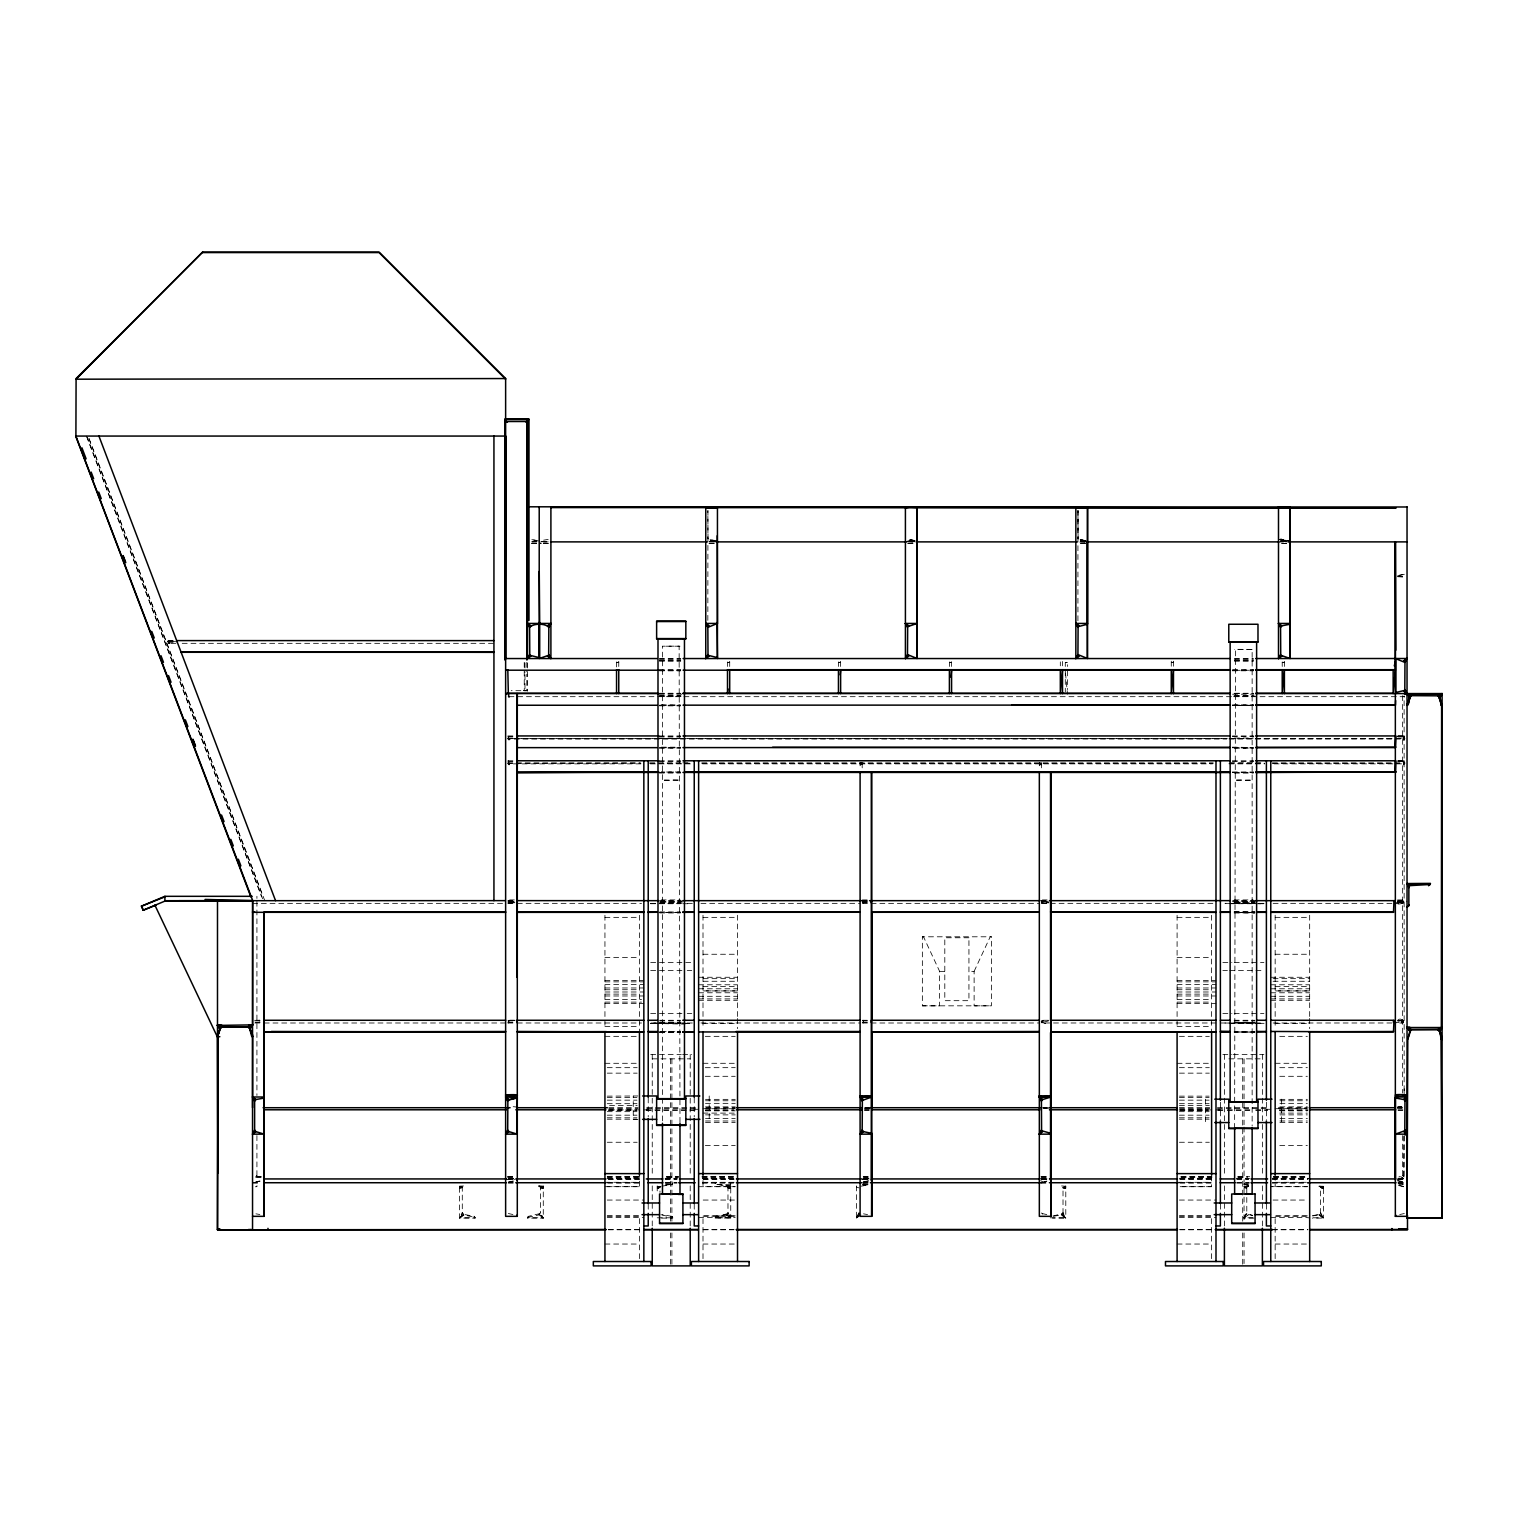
<?xml version="1.0" encoding="UTF-8"?>
<svg xmlns="http://www.w3.org/2000/svg" width="1518" height="1518" viewBox="0 0 1518 1518"><rect width="100%" height="100%" fill="white"/><g stroke="black" fill="none" stroke-linecap="round" stroke-linejoin="round"><path stroke-width="0.75" stroke-dasharray="5 3.75" d="M1404.15 1088.767L1404.15 1094.099L1404.112 695.965M708.014 538.833L707.843 510.921M1078.103 538.833L1077.932 510.921M1403.96 1136.128L1403.714 1176.697L1398.97 1176.697M176.676 641.222L167.929 641.772L173.109 641.241M1393.979 1022.373L1402.936 1022.373L1403.106 1020.286L1401.778 1022.373C1405.649 1024.176 1401.342 1016.092 1397.661 1020.267M1401.778 1022.999L1401.778 1020.267L1402.936 1020.267C1402.423 1027.781 1402.537 1016.984 1402.936 1022.999L1393.979 1022.999M462.402 1187.247L459.518 1188.29L464.034 1185.9L459.518 1186.203L462.781 1186.602L459.518 1187.019L462.402 1187.247L459.518 1187.968L462.288 1187.968L462.288 1212.863M660.501 1186.602L657.218 1187.019L660.121 1187.247L659.988 1188.29L657.218 1188.29L660.501 1186.602L657.218 1186.279M1233.811 696.686L1404.586 696.686L1403.638 697.635L1404.321 694.2M1229.068 738.393L1404.586 738.393L1403.638 739.361L1404.321 735.945M1229.068 739.019L1404.586 739.019L1403.638 739.987L1404.321 736.572M1274.133 763.858L1404.586 763.858L1403.638 764.825L1404.321 760.784M1041.595 902.717L1042.069 900.629L1042.069 902.736L1048.938 902.717L1042.069 902.736M1048.483 901.275L1041.595 901.275L1042.733 903.362L1042.733 900.629C1041.652 907.574 1041.538 897.612 1042.069 903.362L1048.938 903.343M727.748 1213.812L727.976 1212.54L730.746 1218.1L715.168 1218.1L715.168 1217.132M1312.634 1215.975L1319.768 1214.571L1320.622 1212.54L1323.392 1218.1L1312.273 1218.1M509.023 901.294L508.34 903.362L514.868 903.343M508.34 1022.373L509.023 1020.286L508.34 1022.999M1042.733 1020.267C1040.551 1026.016 1043.151 1015.997 1042.733 1022.999C1039.868 1016.889 1043.075 1026.965 1048.938 1022.354M1215.994 1022.98L1041.424 1022.98C1048.71 1016.529 1031.614 1025.599 1048.483 1020.893M1402.461 900.648L1401.778 903.362L1401.778 900.629C1407.3 903.571 1396.56 905.051 1393.979 903.343C1404.548 903.229 1403.657 904.235 1401.778 901.275M527.695 1218.1L528.34 1216.354L540.275 1213.508L543.273 1218.1L527.695 1218.1L528.34 1216.354L527.695 1217.797L543.273 1217.797L539.63 1214.248M715.168 1218.1L715.813 1216.354L727.122 1214.248L730.746 1217.797L715.168 1217.797M974.12 971.368L990.21 936.796L991.387 936.796L991.387 1005.827L974.12 1005.884L974.12 971.368L968.939 971.368M859.169 1212.54L856.399 1217.797L859.397 1213.508M856.399 1185.9L856.399 1218.1L859.169 1212.863M1252.919 1217.797L1244.02 1217.797L1246.79 1212.54L1244.02 1218.1L1257.378 1218.1M1252.711 1215.311L1248.555 1214.628L1244.02 1218.1L1246.79 1212.863L1246.79 1187.968L1244.02 1187.968L1246.923 1187.247L1246.79 1188.29L1244.02 1188.29L1248.555 1185.9L1244.02 1185.9M860.934 1214.95L856.399 1218.1L859.397 1213.812M1244.02 1217.797L1247.018 1213.508L1252.711 1215.633M1041.595 1182.939L1046.642 1181.023M527.695 1217.436L538.738 1214.95L540.503 1212.54L543.273 1218.1L538.738 1214.95M661.753 1186.203L672.151 1184.457L672.797 1182.731M715.168 1217.436L727.748 1213.508L730.746 1218.1L730.746 1182.731M1052.942 1216.013L1062.79 1213.508L1065.788 1218.1L1052.429 1218.1M1061.253 1214.95L1063.017 1212.54L1065.788 1218.1L1061.253 1214.95L1052.942 1216.335M672.797 1183.395L672.151 1184.457L665.757 1184.457M255.46 1177.209L256.921 1175.425M1403.638 764.199L1404.586 763.231M475.096 1218.1L474.432 1216.354L475.096 1217.797L459.518 1217.797L463.142 1214.248L474.432 1216.354L475.096 1218.1L459.518 1218.1L459.518 1185.9M463.142 1214.571L459.518 1218.1L462.288 1212.54L464.034 1214.95L475.096 1217.436M856.399 1218.1L860.023 1214.248M1244.02 1218.1L1248.555 1214.628M173.109 640.596L167.72 640.615L169.523 642.702L168.517 642.702L177.473 642.664M168.631 641.241L169.523 643.328L167.72 640.615L172.198 640.596M172.312 640.881L168.631 640.615L168.517 643.328L177.473 643.309M459.518 1217.797L464.034 1214.628M464.034 1214.95L459.518 1218.1L462.516 1213.508L463.142 1214.248M255.821 1186.924L257.073 1186.203M1244.02 1187.342L1248.555 1186.203L1244.02 1186.203L1247.303 1186.602L1244.02 1187.019L1246.923 1187.569M255.821 1186.602L257.073 1185.9M508.34 1182.01L514.868 1180.681M508.34 1182.332L515.19 1180.757M1042.069 1182.332L1046.851 1181.175M1404.321 1213.527L1399.748 1214.514M548.188 539.402L543.615 540.161M1404.321 574.278L1395.839 576.043M1312.634 1215.671L1319.768 1214.248L1323.392 1217.797L1307.814 1217.797M860.099 764.199L862.186 763.497L860.099 763.042L862.186 763.023L860.099 763.497L862.186 763.687L860.099 764.825L862.186 764.806M1039.337 764.199L1041.424 763.497L1039.337 763.042L1041.424 763.023L1039.337 763.497L1041.424 763.687L1039.337 764.825M660.121 1187.247L657.218 1187.968L659.988 1187.968L659.988 1192.427M255.935 1182.029L260.052 1181.175M863.495 1182.029L869.681 1180.757M618.756 662.114L616.555 662.55L618.756 662.569M729.703 662.114L727.501 662.55L729.703 662.569M840.63 662.114L838.448 662.55L840.63 662.569M951.577 662.114L949.395 662.55L951.577 662.569M1065.294 666.459L1065.294 662.55L1067.496 662.114L1067.496 666.459M1173.471 662.114L1171.27 662.55L1173.471 662.569M1284.399 662.114L1282.217 662.55L1284.399 662.569M255.935 1181.706L259.844 1181.023M863.495 1181.706L869.359 1180.681M1397.793 575.55L1403.638 574.563M665.909 1185.197L672.151 1184.173L665.757 1184.097M863.002 1185.539L871.332 1184.173M860.934 1186.203L869.245 1184.818M462.781 1186.924L459.518 1187.342L462.402 1187.569M543.273 1186.279L538.738 1185.9L543.273 1186.279L538.738 1186.203L543.273 1187.342L540.37 1187.569L539.991 1186.602L543.273 1187.019L540.37 1187.247L540.503 1212.863M539.991 1186.924L543.273 1186.583L538.738 1186.203M730.746 1186.279L715.813 1184.173L730.746 1186.583L727.483 1186.924L726.23 1186.203L730.746 1186.203L726.23 1185.9L730.746 1185.9M1320.129 1186.924L1323.392 1186.583L1318.876 1185.9L1323.392 1187.019L1320.489 1187.247L1320.622 1188.29L1323.392 1188.29L1320.129 1186.602L1323.392 1186.279L1318.876 1186.203L1323.392 1187.342L1320.489 1187.569M1244.02 1186.279L1248.555 1185.9M1248.555 1186.203L1244.02 1186.583L1247.303 1186.924M727.843 1187.247L730.746 1187.019L727.483 1186.602L730.746 1188.29L727.976 1188.29L727.843 1187.247L730.746 1187.968L727.976 1187.968L727.976 1212.863M727.843 1187.569L730.746 1187.342L727.483 1186.924M1062.885 1187.569L1065.788 1187.342L1062.524 1186.602L1065.788 1186.279L1061.253 1185.9L1065.788 1188.29L1063.017 1188.29L1062.885 1187.247L1065.788 1187.019M1234.627 1128.386L1235.481 649.324L1252.141 649.381L1252.141 1126.014M662.474 1120.853L662.474 646.194L679.134 646.118L679.988 1125.199M679.988 646.194L662.474 646.194M167.929 641.146L176.676 640.596M1397.604 1107.362L1401.626 1107.115M1397.793 1106.717L1401.683 1106.489M710.253 541.167L714.731 540.939L710.253 540.977M909.889 541.167L914.367 540.939L909.889 540.977M1080.323 541.167L1084.801 540.939L1080.323 540.977M1280.737 541.281L1287.454 540.939L1280.737 540.977M532.211 541.679L536.879 541.471M532.211 541.85L536.879 541.66M710.424 541.319L715.092 541.243M715.092 541.376L710.424 541.471L717.445 542.04M905.411 541.395L914.747 541.243M914.747 541.376L907.745 541.509L914.766 541.793M1080.512 541.319L1085.161 541.243M1085.161 541.376L1080.512 541.471L1085.199 541.793M1285.48 541.281L1280.831 541.509L1290.186 542.04M730.746 1184.325L715.813 1184.457L715.168 1183.395M1398.951 1184.401L1403.22 1184.363L1398.951 1184.173M1241.439 780.005L1234.627 780.157L1252.141 780.157L1245.329 780.29M1234.191 903.001L1254.893 902.831L1234.191 902.717M1254.893 1022.468L1234.191 1022.639L1254.893 1022.752M1402.936 901.294L1401.778 900.667L1403.106 902.717L1393.979 902.736L1402.461 902.717M1402.936 1022.373L1401.778 1022.354M659.723 1031.842L680.444 1031.766L659.723 1031.557M523.331 690.69L526.803 690.69L526.803 674.163M1278.498 539.516L1285.784 540.161M710.253 540.825L716.97 540.825M909.889 540.825L916.606 540.825M1080.323 540.825L1087.04 540.825M1289.693 540.825L1280.737 540.825L1285.48 541.034M709.399 541.3L716.496 541.3M908.087 541.3L915.183 541.3M1080.778 541.319L1085.503 541.319M709.399 541.755L716.496 541.755M908.087 541.603L915.183 541.584M1080.778 541.452L1085.503 541.452M531.642 541.869L541.11 542.059M543.482 542.059L548.207 541.869M709.115 541.869L716.477 541.888M907.745 541.888L915.183 542.04M1079.772 542.059L1085.484 542.04M1278.498 542.059L1286.543 541.888M531.642 543.33L541.11 543.33M543.482 543.33L548.207 543.33M709.115 543.33L716.23 543.33M907.897 543.33L914.993 543.33M1080.626 543.33L1085.37 543.33M1281.761 543.33L1286.505 543.33M531.642 543.52L541.11 543.52M543.482 543.52L548.207 543.52M709.115 543.52L716.23 543.52M907.897 543.52L914.993 543.52M1080.626 543.52L1085.37 543.52M1281.761 543.52L1286.505 543.52M172.198 641.222L167.929 641.772M182.198 643.328L493.938 643.328M659.419 658.546L680.728 658.546M1234.438 658.546L1253.375 658.546M659.419 659.135L680.728 659.135M1234.438 659.173L1253.375 659.135M659.438 660.102L680.728 660.102M1234.438 660.102L1253.375 660.102M659.419 660.596L680.728 660.709M1234.438 660.596L1253.375 660.709M659.419 661.222L680.728 661.241M1234.438 661.222L1253.375 661.241M1065.294 662.569L1067.496 662.569M659.305 669.742L680.728 669.704M1232.578 669.742L1253.849 669.742M659.419 670.197L680.728 670.197M1232.483 670.216L1253.716 670.216L1232.578 670.349M659.305 670.425L680.614 670.425M659.457 670.823L680.728 670.861M1232.218 670.785L1253.526 670.785M523.995 690.69L526.803 690.69L511.205 690.69M659.305 693.252L680.614 693.252M1234.551 693.252L1253.488 693.252M659.305 693.574L680.614 693.593M1234.191 693.593L1253.356 693.593M659.305 694.238L682.17 694.2M1232.578 694.2L1253.849 694.2M659.21 695.68L680.519 695.68M1234.495 695.661L1253.451 695.68M659.856 696.06L681.202 696.06M1233.811 696.06L1255.158 696.06M659.21 696.307L680.519 696.307M1234.495 696.288L1253.451 696.307M1231.44 696.686L508.075 696.686L509.023 697.635L509.023 694.219M661.298 704.826L680.235 704.845M1234.438 705.054L1253.394 705.073M659.362 705.187L680.614 705.263M1232.445 704.883L1253.754 704.864M661.355 705.434L680.292 705.434M659.362 705.813L680.614 705.889M507.866 735.945L516.822 735.945M659.305 735.964L680.69 735.945M1232.445 735.945L1253.754 735.945M1397.793 735.945L1404.795 735.945L1397.471 735.964M507.866 736.572L515.19 736.591M659.248 736.591L680.69 736.572M1232.35 736.572L1253.754 736.572M1397.793 736.572L1404.795 736.572M1397.471 736.591L1404.795 736.591M507.695 738.033L514.792 738.033M659.21 738.033L680.519 738.033M1234.495 738.033L1253.451 738.033M1397.85 738.033L1404.966 738.033M1226.696 738.393L508.075 738.393L509.023 739.361L508.34 735.945L509.023 739.987L508.075 739.057L1226.696 739.019M507.695 738.659L680.519 738.659M682.891 738.659L1227.398 738.659M1229.77 738.659L1253.451 738.659M1255.803 738.659L1404.966 738.659M661.355 747.16L680.216 747.217M1232.35 747.141L1253.299 747.52L1234.419 747.634M659.286 747.596L680.576 747.596M661.355 747.767L680.216 747.862M1232.35 747.767L1253.299 748.146M659.286 748.222L680.576 748.222M1234.419 748.279L1253.337 748.26M1397.964 760.784L1404.795 760.784L1397.471 760.803M507.866 760.784L515.19 760.803M659.305 760.803L680.614 760.784M1232.35 760.784L1253.678 760.784M1397.964 761.41L1404.795 761.41L1397.471 761.429M507.866 761.41L515.19 761.429M659.248 761.429L680.69 761.41M1232.35 761.41L1253.754 761.41M507.695 762.852L640.273 762.852M649.742 762.852L680.519 762.852M682.891 762.852L689.988 762.852M701.828 762.852L1213.186 762.852M1229.77 762.852L1253.451 762.852M1255.803 762.852L1262.919 762.852M1272.388 762.852L1404.966 762.852M507.695 763.497L640.881 763.231M649.742 763.497L690.69 763.231M701.828 763.497L1213.186 763.497M1229.068 763.231L1264.646 763.231M1272.388 763.497L1404.966 763.497M862.186 763.668L860.099 763.687L862.186 764.161M1041.424 763.687L1039.337 763.668L1041.424 764.161M640.881 763.858L508.075 763.858L509.023 764.825L509.023 760.784M650.368 763.858L690.69 763.858M702.549 763.858L1212.484 763.858M1229.068 763.858L1264.646 763.858M1039.337 764.806L1041.424 764.825M1232.35 771.998L1253.678 771.979M1234.362 772.339L1253.299 772.358M659.286 772.434L680.576 772.434M1232.35 772.605L1253.678 772.624M659.286 773.06L680.576 773.06M1234.419 773.117L1253.337 773.098M509.631 899.927L514.355 899.927M661.165 899.927L680.102 899.927M862.433 899.927L867.176 899.927M1042.392 899.927L1047.116 899.927M1234.191 899.927L1253.128 899.927M1397.566 899.927L1404.662 899.927M507.866 900.629L515.19 900.667M659.723 900.667L681.202 900.667M862.357 900.629L868.22 900.667M1041.025 900.667L1048.483 900.629M1232.787 900.667L1254.893 900.629M1397.566 900.535L1404.662 900.667M507.866 901.275L515.19 901.294M659.723 901.294L682.018 901.256M862.357 901.275L867.613 901.294M1232.274 901.256L1254.893 901.294M1397.566 901.256L1407.034 901.256M509.384 901.578L514.128 901.578M660.937 901.578L682.246 901.578M862.224 901.578L866.968 901.578M1042.202 901.578L1046.927 901.578M1234.001 901.578L1255.31 901.578M1397.395 901.578L1404.511 901.578M509.384 902.185L514.128 902.185M660.937 902.185L682.246 902.185M862.224 902.185L866.968 902.185M1042.202 902.185L1046.927 902.185M1234.001 902.185L1255.31 902.185M1397.395 902.185L1404.511 902.185M514.868 902.717L508.34 902.717L509.023 900.667L509.023 903.362L508.34 901.275M507.866 902.736L516.822 902.736M659.723 902.717L680.444 902.736M862.357 902.736L871.294 902.736M659.723 903.115L680.444 903.096M1234.191 903.115L1254.893 903.096M252.538 903.362L505.627 903.343M507.866 903.362L516.822 903.362M517.296 903.343L641.507 903.362M650.52 903.362L685.035 903.343M687.331 903.343L694.238 903.362M700.955 903.362L860.099 903.343M862.357 903.362L1039.337 903.343M1041.595 903.343L1215.994 903.343M1264.096 903.343L1224.988 903.343L1231.876 903.438M1273.128 903.343L1393.486 903.362M650.52 903.722L680.444 903.741M682.739 903.722L689.627 903.741M1229.58 903.722L1264.096 903.741L1234.191 903.457M1234.191 911.844L1254.893 911.844M680.444 912.261L659.723 912.356L680.444 912.66M1254.893 912.318L1234.191 912.356L1254.893 912.679M659.723 912.944L680.444 912.982M1234.191 912.982L1254.893 912.944L1234.191 912.603M604.942 917.365L639.457 917.346M703.005 917.365L737.52 917.346M1177.095 917.365L1211.611 917.346M1275.158 917.346L1309.673 917.365M922.356 936.796L923.513 936.796L939.623 971.368L939.623 1005.884L922.356 1005.827L922.356 936.796L991.387 936.796M703.005 954.253L737.52 954.253M1275.158 954.253L1309.673 954.253M604.942 957.403L639.457 957.403M1177.095 957.403L1211.611 957.403M650.691 962.431L691.772 962.431M1222.844 962.431L1231.971 962.431M1234.248 962.431L1263.925 962.431M650.691 970.381L684.922 970.381M687.218 970.381L691.772 970.381M1222.844 970.381L1227.417 970.381M1229.694 970.381L1263.925 970.381M939.623 971.368L944.803 971.368M698.622 977.269L737.52 977.269M1270.775 977.269L1309.673 977.269M703.195 978.655L737.52 978.655M1273.071 978.655L1309.673 978.655M604.942 980.476L643.841 980.476M1177.095 980.476L1215.994 980.476M703.195 981.273L737.52 981.273M1273.071 981.273L1309.673 981.273M604.942 981.861L643.841 981.861M1177.095 981.861L1215.994 981.861M604.942 984.48L643.841 984.48M1177.095 984.48L1215.994 984.48M698.622 984.784L737.52 984.784M1270.775 984.784L1309.673 984.784M703.005 986.529L737.52 986.567M1275.158 986.567L1309.673 986.529M604.942 987.971L643.841 987.971M1177.095 987.971L1215.994 987.971M698.622 988.787L737.52 988.787M1270.775 988.787L1309.673 988.787M604.942 989.774L639.457 989.717M1177.095 989.717L1211.611 989.774M604.942 991.994L643.841 991.994M1177.095 991.994L1215.994 991.994M698.622 992.772L737.52 992.772M1270.775 992.772L1309.673 992.772M604.942 994.1L639.457 994.157M1177.095 994.157L1211.611 994.1M604.942 995.979L643.841 995.979M1177.095 995.979L1215.994 995.979M698.622 996.301L737.52 996.301M1270.775 996.301L1309.673 996.301M698.622 998.901L737.52 998.901M1270.775 998.901L1309.673 998.901M604.942 999.508L641.545 999.508M1177.095 999.508L1211.421 999.508M698.622 1000.305L737.52 1000.305M1270.775 1000.305L1309.673 1000.305M604.942 1002.108L641.545 1002.108M1177.095 1002.108L1211.421 1002.108M604.942 1003.493L643.841 1003.493M1177.095 1003.493L1215.994 1003.493M922.356 1005.827L991.387 1005.827M650.691 1013.588L684.922 1013.588M687.218 1013.588L691.772 1013.588M1222.844 1013.588L1231.971 1013.588M1234.248 1013.588L1263.925 1013.588M255.935 1020.267L259.844 1020.267L254.796 1020.286M515.19 1020.286L507.866 1020.267L514.906 1020.286M659.723 1020.286L680.444 1020.267M862.357 1020.267L869.681 1020.286M1048.483 1020.267L1041.595 1020.267L1042.069 1022.999M1234.191 1020.267L1254.893 1020.286M1397.888 1020.286L1402.936 1020.893L1397.888 1020.931M255.935 1020.893L260.052 1020.893L254.796 1020.931M507.866 1020.893L515.19 1020.931M659.723 1020.931L680.444 1020.893M862.357 1020.893L869.681 1020.931M1234.191 1020.893L1254.893 1020.931M1397.661 1020.893L1402.936 1020.893M255.271 1022.373L260.09 1022.354M507.866 1022.373L516.822 1022.373M659.723 1022.354L680.444 1022.373M862.357 1022.373L871.787 1022.354M1234.191 1022.373L1254.893 1022.354M659.723 1022.752L680.444 1022.734M254.796 1022.999L260.09 1022.98M264.227 1022.999L505.627 1022.98M507.866 1022.999L516.822 1022.999M517.296 1022.98L641.507 1022.999M685.035 1022.999L650.52 1022.98L680.444 1023.246M687.331 1022.999L694.238 1022.999M700.955 1022.98L860.099 1022.999M862.357 1022.999L1039.337 1022.98M1220.377 1022.999L1264.096 1022.98M1273.128 1022.999L1393.486 1022.98M689.627 1023.379L650.52 1023.36L685.035 1024.119M703.005 1023.36L737.52 1023.36M1229.58 1023.379L1264.096 1023.36M1275.158 1023.36L1309.673 1023.36M604.942 1026.491L639.457 1026.491M1177.095 1026.491L1211.611 1026.491M1234.191 1031.576L1254.893 1031.462M659.723 1031.955L680.444 1031.974M659.723 1032.62L680.444 1032.525M1234.191 1032.62L1254.893 1032.316M604.942 1036.339L637.162 1036.358M705.301 1036.339L735.205 1036.358M1179.41 1036.339L1209.315 1036.358M1279.75 1036.358L1307.359 1036.339M650.691 1054.46L681.278 1054.46M682.645 1054.46L691.772 1054.46M1222.844 1054.46L1231.971 1054.46M1233.337 1054.46L1263.925 1054.46M652.247 1058.843L690.216 1058.843M1228.878 1058.843L1262.369 1058.843M604.942 1063.302L637.162 1063.283M703.005 1063.283L737.52 1063.302M1177.095 1063.302L1209.315 1063.283M1275.158 1063.283L1309.673 1063.302M607.238 1067.666L637.162 1067.685M705.301 1067.685L735.224 1067.666M1179.391 1067.666L1209.315 1067.685M1279.75 1067.685L1307.378 1067.666M607.257 1073.15L637.162 1073.15M1179.41 1073.15L1209.315 1073.15M705.301 1076.3L735.205 1076.3M1279.75 1076.3L1307.359 1076.3M607.238 1096.148L637.921 1095.977M1179.391 1096.148L1209.125 1096.148M607.238 1097.552L636.972 1097.552M1179.391 1097.552L1209.125 1097.552M705.49 1099.355L735.224 1099.355M1279.921 1099.355L1307.378 1099.355M607.238 1100.152L636.972 1100.152M1179.391 1100.152L1209.125 1100.152M705.49 1100.759L735.224 1100.759M1279.921 1100.759L1307.378 1100.759M705.49 1103.339L735.224 1103.339M1279.921 1103.339L1307.378 1103.339M607.238 1103.681L636.972 1103.681M1179.391 1103.681L1209.125 1103.681M609.553 1105.54L637.162 1105.502M1179.41 1105.54L1209.315 1105.502M705.49 1106.869L735.224 1106.869M1279.921 1106.869L1307.378 1106.869M1397.68 1107.21L1402.366 1107.21M608.851 1107.723L638.167 1107.723M646.725 1107.723L697.445 1107.723M705.927 1107.723L735.395 1107.723M864.596 1107.723L869.321 1107.723M1043.663 1107.723L1048.407 1107.723M1179.391 1107.666L1209.656 1107.723M1217.436 1107.723L1267.15 1107.723M1278.441 1107.723L1307.415 1107.723M1397.395 1107.723L1402.366 1107.817M608.851 1108.33L638.167 1108.33M646.725 1108.33L697.445 1108.33M705.927 1108.33L735.395 1108.33M864.596 1108.33L869.453 1108.292M1043.663 1108.33L1048.407 1108.33M1179.543 1108.33L1209.656 1108.33M1217.436 1108.33L1267.15 1108.33M1278.441 1108.33L1307.415 1108.33M1397.395 1108.33L1402.139 1108.33M703.005 1108.709L735.205 1108.747M1275.158 1108.709L1307.359 1108.747M864.786 1108.899L869.453 1108.899M694.238 1109.279L698.622 1109.279M1266.391 1109.279L1270.775 1109.279M608.301 1109.791L636.763 1109.791M646.251 1109.791L696.041 1109.791M705.528 1109.791L733.991 1109.791M864.444 1109.791L869.188 1109.791M1179.865 1109.791L1208.328 1109.791M1217.815 1109.791L1224.931 1109.791M1227.303 1109.791L1253.394 1109.791M1255.765 1109.791L1267.625 1109.791M1279.484 1109.791L1307.947 1109.791M1398.059 1109.791L1402.803 1109.791M609.553 1109.886L639.457 1109.886M643.841 1109.886L648.224 1109.886M1179.41 1109.886L1211.611 1109.924M1215.994 1109.886L1220.377 1109.886M608.301 1110.398L636.763 1110.398M646.251 1110.398L696.041 1110.398M705.528 1110.398L733.991 1110.398M864.444 1110.398L869.188 1110.398M1179.865 1110.398L1208.328 1110.398M1217.815 1110.398L1224.931 1110.398M1227.303 1110.398L1253.394 1110.398M1255.765 1110.398L1267.625 1110.398M1279.484 1110.398L1307.947 1110.398M1398.059 1110.398L1402.803 1110.398M705.49 1110.853L735.224 1110.853M1279.921 1110.853L1307.378 1110.853M607.238 1111.669L636.972 1111.669M1179.391 1111.669L1209.125 1111.669M703.005 1113.092L735.205 1113.13M1279.75 1113.092L1307.359 1113.13M705.49 1114.876L735.224 1114.876M1279.921 1114.876L1307.378 1114.876M607.238 1115.18L636.972 1115.18M1179.391 1115.18L1209.125 1115.18M607.238 1117.798L636.972 1117.798M1179.391 1117.798L1209.125 1117.798M705.49 1118.368L735.224 1118.368M1279.921 1118.368L1307.378 1118.368M607.238 1119.183L636.972 1119.183M1179.391 1119.183L1209.125 1119.183M637.921 1119.354L633.253 1119.354L633.253 1095.977M705.49 1120.986L735.224 1120.986M1279.921 1120.986L1307.378 1120.986M705.49 1122.371L735.224 1122.371M1279.921 1122.371L1307.378 1122.371M607.257 1142.257L637.162 1142.257M1179.41 1142.257L1209.315 1142.257M705.301 1145.388L735.205 1145.388M1279.75 1145.388L1307.359 1145.388M256.371 1176.697L261.115 1176.697M507.657 1176.697L514.773 1176.697M607.219 1176.697L640.406 1176.697M666.478 1176.697L678.337 1176.697M702.037 1176.697L735.224 1176.697M863.23 1176.697L867.973 1176.697M1041.025 1176.697L1048.141 1176.697M1180.89 1176.697L1211.706 1176.697M1237.777 1176.697L1249.637 1176.697M1273.336 1176.697L1306.524 1176.697M256.371 1176.886L261.115 1176.886M507.714 1176.886L514.83 1176.886M607.314 1176.886L640.501 1176.886M666.592 1176.886L678.451 1176.886M702.151 1176.886L735.357 1176.886M863.4 1176.886L868.144 1176.886M1041.234 1176.886L1048.35 1176.886M1181.137 1176.886L1211.952 1176.886M1238.043 1176.886L1247.53 1176.886M1273.602 1176.886L1306.808 1176.886M256.371 1177.209L261.115 1177.209M507.714 1177.209L514.83 1177.209M607.314 1177.209L640.501 1177.209M666.592 1177.209L678.451 1177.209M702.151 1177.209L735.357 1177.209M863.4 1177.209L868.144 1177.209M1041.234 1177.209L1048.35 1177.209M1181.137 1177.209L1211.952 1177.209M1238.043 1177.209L1247.53 1177.209M1273.602 1177.209L1306.808 1177.209M508.226 1178.348L515.323 1178.348M607.655 1178.348L641.507 1178.31M665.207 1178.31L677.066 1178.31M702.36 1178.348L735.49 1178.348M863.344 1178.348L869.188 1178.291M1040.893 1178.348L1047.989 1178.348M1179.865 1178.253L1213.072 1178.253M1236.79 1178.253L1249.219 1178.348M1272.369 1178.253L1308.402 1178.348M1398.059 1178.234L1405.175 1178.234M508.226 1178.67L515.323 1178.67M607.655 1178.67L641.507 1178.632M665.207 1178.632L677.066 1178.632M702.36 1178.67L735.49 1178.67M863.344 1178.67L869.188 1178.613M1040.893 1178.67L1047.989 1178.67M1179.865 1178.575L1213.072 1178.575M1236.79 1178.575L1249.219 1178.67M1272.369 1178.575L1308.402 1178.67M1398.059 1178.556L1405.175 1178.556M508.682 1178.936L513.426 1178.936M608.301 1178.936L641.507 1178.936M665.207 1178.936L677.066 1178.936M703.157 1178.936L733.991 1178.936M864.444 1178.936L869.188 1178.936M1042.316 1178.936L1047.059 1178.936M1179.865 1178.936L1213.072 1178.936M1236.79 1178.936L1248.65 1178.936M1272.369 1178.936L1307.947 1178.936M1398.059 1178.936L1405.175 1178.936M507.961 1179.201L514.963 1179.201M608.301 1179.258L641.507 1179.258M665.207 1179.258L677.066 1179.258M703.157 1179.258L733.991 1179.258M862.433 1179.201L869.453 1179.201M1041.671 1179.201L1051.025 1179.201M1179.865 1179.258L1213.072 1179.258M1236.79 1179.258L1248.65 1179.258M1272.369 1179.258L1307.947 1179.258M1397.68 1179.201L1407.034 1179.201M505.627 1179.524L514.963 1179.524M862.433 1179.524L869.453 1179.524M1046.357 1179.524L1039.337 1179.524L1042.733 1182.029M1397.68 1179.524L1404.7 1179.524M604.942 1182.294L639.457 1182.313M703.005 1182.313L737.52 1182.294M1177.095 1182.294L1211.611 1182.313M1275.158 1182.294L1309.673 1182.294M252.538 1182.731L259.654 1182.731M508.226 1182.731L515.323 1182.731M607.655 1182.731L641.488 1182.731M665.188 1182.731L677.047 1182.731M702.36 1182.731L735.49 1182.731M863.078 1182.731L869.757 1182.731M1040.893 1182.731L1047.989 1182.731M1179.828 1182.731L1213.015 1182.731M1236.734 1182.731L1249.219 1182.731M1272.312 1182.731L1308.402 1182.731M1398.002 1182.731L1407.49 1182.731M252.538 1183.053L259.654 1183.053M508.226 1183.053L515.323 1183.053M607.655 1183.053L641.488 1183.053M665.188 1183.053L677.047 1183.034M702.36 1183.053L735.49 1183.053M863.078 1183.034L869.757 1183.034M1040.893 1183.053L1047.989 1183.053M1179.828 1183.053L1213.015 1183.034M1236.734 1183.034L1249.219 1183.053M1272.312 1183.053L1308.402 1183.053M1398.002 1183.034L1407.49 1183.053M862.793 1184.457L869.188 1184.457L862.793 1184.23M1244.02 1184.457L1248.289 1184.457M604.942 1186.678L639.457 1186.678L639.457 1175.312M607.238 1186.697L641.545 1186.697M698.622 1186.697L735.224 1186.697L703.005 1186.678L703.005 1175.368M1211.421 1186.697L1179.391 1186.697L1211.611 1186.678L1211.611 1175.312M540.503 1187.968L543.273 1187.968L540.37 1187.247M859.169 1187.968L856.399 1187.019M607.238 1200.055L643.841 1200.055M703.195 1200.055L735.224 1200.055M1179.391 1200.055L1215.994 1200.055M1273.071 1200.055L1307.378 1200.055M607.257 1215.861L639.457 1215.861L639.457 1261.515M735.205 1215.861L703.005 1215.861L703.005 1261.515M1179.41 1215.861L1211.611 1215.861L1211.611 1261.515M1307.359 1215.861L1275.158 1215.861L1275.158 1261.515M607.257 1216.146L639.457 1216.146M703.005 1216.146L737.52 1216.146M1179.41 1216.146L1211.611 1216.146M1275.158 1216.146L1307.359 1216.146M607.238 1217.474L643.841 1217.474M698.622 1217.474L735.224 1217.474M1179.391 1217.474L1215.994 1217.474M1270.775 1217.474L1307.378 1217.474M657.218 1217.797L672.797 1217.797L672.151 1216.354L661.753 1214.628M1050.209 1217.797L1065.788 1217.797L1062.164 1214.248M661.677 1218.1L672.797 1218.1L672.151 1216.354L672.797 1218.1M608.282 1229.485L641.488 1229.466M703.138 1229.485L733.972 1229.466M1179.828 1229.485L1213.015 1229.466M1272.312 1229.485L1307.89 1229.466M608.282 1229.789L641.488 1229.789M703.138 1229.789L733.972 1229.789M1179.828 1229.789L1213.015 1229.789M1272.312 1229.789L1307.89 1229.789M604.942 1244.039L639.457 1244.039M703.005 1244.039L737.52 1244.039M1177.095 1244.039L1211.611 1244.039M1275.158 1244.039L1307.359 1244.039M1041.595 900.648L1042.733 902.736M1234.191 911.938L1254.893 912.052M659.723 911.92L680.444 912.033M659.723 1032.183L680.444 1032.297M673.176 780.005L679.988 780.138L662.474 780.138L669.286 780.29M1224.988 1023.018L1231.876 1023.075M1234.191 1023.094L1264.096 1023.341M682.739 1023.265L689.627 1023.322M1248.289 1184.059L1244.02 1184.021L1248.289 1184.173M862.793 1184.078L869.188 1184.154M1398.59 1183.547L1403.03 1183.642M665.757 1184.287L672.151 1184.457M1080.512 540.977L1085.161 541.11M907.745 540.901L914.747 541.11M710.424 540.977L715.092 541.11M1080.531 541.736L1087.533 542.04M907.745 541.641L917.1 542.04M1397.68 576.536L1404.7 576.84M1397.68 576.726L1404.7 577.011M541.565 541.471L550.901 541.869M541.565 541.66L548.567 541.964M1042.733 1108.064L1046.642 1108.292M865.45 1108.178L869.359 1108.406M1042.733 1107.457L1046.851 1107.742M865.564 1107.59L869.681 1107.874M1252.141 649.381L1234.627 649.381M660.121 1187.569L657.218 1186.583M513.16 1106.698L517.296 1107.039M1041.424 763.042L1039.337 762.852L1039.337 768.924M862.186 763.042L860.099 762.852L860.099 768.924M1278.498 539.232L1285.917 540.199M1278.498 539.383L1289.693 540.977M715.016 540.484L709.172 539.516L715.339 540.882M536.784 540.484L530.939 539.497L538.738 540.977M1398.799 1185.197L1404.226 1186.602M661.753 1214.95L672.797 1217.436M1398.799 1185.52L1404.226 1186.924M1085.294 540.56L1079.241 539.516L1085.408 540.882M914.861 540.56L908.808 539.516L914.993 540.882M1397.793 1181.004L1404.321 1182.332M512.913 1214.514L508.34 1213.527M255.935 1213.831L259.844 1214.514M1046.756 1214.571L1042.069 1213.527M863.495 1213.831L867.537 1214.571M1281.894 539.687L1286.012 540.484L1280.737 538.833M1397.471 1180.435L1404.321 1182.01M1320.489 1187.247L1323.392 1187.968L1320.622 1187.968L1320.394 1213.812L1323.392 1218.1L1323.392 1185.9M1062.885 1187.247L1065.788 1187.968L1063.017 1187.968L1063.017 1212.863M1042.733 1214.153L1041.595 1212.939M1318.876 1214.628L1323.392 1217.797L1320.394 1213.508M1318.876 1214.95L1323.392 1218.1L1319.768 1214.571M1061.253 1214.628L1065.788 1217.797M726.23 1214.628L730.746 1217.797M726.23 1214.95L730.746 1218.1L727.122 1214.571M538.738 1214.628L543.273 1217.797M1062.164 1214.571L1065.788 1218.1L1065.788 1185.9M539.63 1214.571L543.273 1218.1L543.273 1185.9M1402.651 1175.425L1404.112 1176.886M508.075 739.019L509.023 739.968L508.34 736.572M508.075 763.231L509.023 764.199M1403.106 1178.67L1401.645 1176.886L1403.106 1178.348L1403.106 1183.053M88.974 438.285L264.777 900.648M88.974 438.911L263.107 896.853M86.678 436.083L263.316 900.629M86.678 436.691L261.646 896.853M1077.932 537.96L1078.311 538.966M707.843 537.96L708.223 538.966M1401.778 1020.267L1402.461 1022.98M508.34 900.629L509.023 902.717M508.34 1020.267L509.023 1022.354M1402.461 1020.267L1402.936 1022.999L1402.936 1020.267M508.34 694.2L509.023 697.597M508.34 760.784L509.023 764.825M1065.522 673.176L1067.496 694.2M1404.112 1135.881L1404.112 1177.209L1402.651 1175.748L1402.651 1135.616M1403.638 735.945L1403.638 739.987M1403.638 760.784L1403.638 764.825M1402.651 695.661L1402.651 1093.093M1309.673 915.221L1309.673 1017.212M1309.673 1018.445L1309.673 1028.673M1284.399 661.487L1284.399 666.459M1282.217 661.905L1282.217 666.459M1281.363 1099.184L1281.363 1122.561M1275.158 915.221L1275.158 1028.673M1275.158 1175.368L1275.158 1186.678M1266.391 1102.163L1266.391 1119.829M1266.391 1204.191L1266.391 1212.256M1262.369 1054.46L1262.369 1176.488M1262.369 1185.9L1262.369 1225.899M1244.058 1058.843L1244.058 1124.724M1244.058 1127.077L1244.058 1221.193M1244.058 1232.958L1244.058 1263.545M1242.711 1058.843L1242.711 1221.193M1242.711 1232.958L1242.711 1265.898M1224.4 1054.46L1224.4 1176.488M1224.4 1185.9L1224.4 1225.899M1220.377 1102.163L1220.377 1119.829M1220.377 1204.191L1220.377 1212.256M1211.611 915.278L1211.611 1033.094M1205.406 1099.184L1205.406 1122.561M1177.095 915.278L1177.095 1028.692M1173.471 661.222L1173.471 666.459M1171.27 661.222L1171.27 666.459M1078.027 510.371L1078.027 538.662M1077.932 510.731L1077.932 620.995M1067.496 670.861L1067.496 689.608M1065.294 670.69L1065.294 691.847M1062.524 661.487L1062.524 665.833M1060.323 661.905L1060.323 665.833M1042.069 900.629L1042.069 903.362M1041.424 762.852L1041.424 772.605M951.577 661.905L951.577 666.459M949.395 661.905L949.395 666.459M863.495 900.629L863.495 903.362M863.495 1020.267L863.495 1022.999M862.186 762.852L862.186 772.605M840.63 661.487L840.63 666.459M838.448 661.905L838.448 666.459M737.52 915.221L737.52 1017.212M737.52 1018.445L737.52 1028.673M729.703 661.487L729.703 666.459M727.501 661.905L727.501 666.459M715.168 1182.731L715.168 1183.698M709.21 1095.977L709.21 1119.354M707.938 510.371L707.843 620.995M703.005 915.221L703.005 1028.673M694.238 1097.931L694.238 1116.85M694.238 1204.191L694.238 1212.256M690.216 1054.46L690.216 1176.488M690.216 1185.9L690.216 1225.899M671.905 1058.843L671.905 1221.193M671.905 1232.958L671.905 1265.898M670.558 1058.843L670.558 1221.193M670.558 1232.958L670.558 1265.898M657.218 1185.9L657.218 1192.56M652.247 1054.46L652.247 1176.488M652.247 1185.9L652.247 1225.899M648.224 1097.931L648.224 1116.85M648.224 1204.191L648.224 1212.256M639.457 915.278L639.457 1033.094M618.756 661.487L618.756 668.413M616.555 661.905L616.555 668.413M604.942 915.278L604.942 1028.692M527.524 662.93L527.524 691.278M526.803 662.341L526.803 671.81M524.981 662.93L524.981 672.398M524.981 674.751L524.981 691.278M524.241 662.341L524.241 690.69M256.921 896.284L256.921 898.409M256.921 901.256L256.921 1095.446M256.921 1135.616L256.921 1175.748M169.523 640.596L169.523 643.328M1403.106 900.648L1402.936 903.362L1403.106 900.648M1286.581 541.338L1281.837 541.338L1286.581 541.281M1253.678 705.434L1232.35 705.434L1253.754 705.509M680.292 771.979L661.355 771.998L680.216 772.055M968.939 937.763L944.803 937.763L944.803 1000.685L968.939 1000.685L968.939 937.763M737.52 990.912L703.005 990.912L737.52 990.95M1309.673 990.912L1275.158 990.912L1309.673 990.95M1254.893 1031.955L1234.191 1031.974L1254.893 1032.107M1307.359 1186.678L1270.775 1186.659L1307.378 1186.697M543.273 1188.29L540.37 1187.569L543.273 1188.29M1085.104 540.655L1079.241 539.668L1085.104 540.484M914.671 540.655L908.808 539.668L914.671 540.484M509.023 696.971L508.075 696.022L509.023 696.99M168.517 643.309L167.967 641.241L168.517 643.328"/><path stroke-width="1.5" d="M252.538 1107.723L252.614 1034.783M252.614 1025.371L252.728 900.667L75.9 436.064L505.627 436.064L505.133 658.869M263.847 1030.76L264.227 1109.279M263.847 1021.272L264.227 912.356M539.251 571.432L539.706 624.543M871.73 1108.026L871.749 1032.411L871.787 1108.292M871.787 772.491L871.787 1216.335L860.099 1216.335L860.099 772.396L862.186 771.979M1050.968 1032.411L1051.025 1108.292M1050.968 1020.589L1051.006 911.901M1051.006 900.079L1051.025 772.491L1051.025 1216.335L1039.337 1216.335L1039.337 772.396L1041.424 771.979L1039.337 772.396M1393.163 669.704L1393.163 693.593L1395.346 670.216L1395.346 541.869L1395.346 1216.335L1407.034 1216.335M656.933 705.263L517.277 705.244L516.822 693.593L516.822 977.156M517.277 772.434L658.907 772.055L517.296 772.491L516.822 760.784L517.296 772.472L656.914 772.434M717.046 622.494L717.445 658.508L717.445 506.803L717.217 507.771M871.787 1216.335L871.73 1133.339L863.495 1131.631L862.186 1129.98L862.357 1100.417L871.787 1097.002L860.099 1097.002L862.186 1101.176M871.56 1215.311L871.73 1133.339M1051.025 1216.335L1050.968 1133.339L1041.595 1130.739L1041.424 1101.176L1042.733 1099.525L1051.025 1097.002L1039.337 1097.002L1041.424 1101.176M1050.779 1215.311L1050.968 1133.339M1395.346 1179.201L1395.346 1097.002L1407.034 1097.002L1404.966 1101.176L1404.795 1130.739L1395.346 1134.155L1407.034 1134.155L1404.966 1129.98M250.868 896.872L75.9 436.691L76.09 378.551L202.615 252.102L379.083 252.102L505.627 378.551L505.627 1216.335L517.296 1216.335L517.296 693.574L517.277 705.225M1255.633 693.593L1442.1 693.574L1442.1 1218.119L1407.034 1217.797L1407.793 1039.147L1410.26 1029.773L1438.172 1029.602C1441.683 1030.115 1442.157 1041.709 1441.018 1038.559L1439.728 1030.76L1438.172 1029.432L1410.962 1029.432L1409.406 1031.083M1255.709 705.282L1395.497 705.13L1395.63 700.5M1393.486 912.356L1393.979 900.667M1270.775 1031.462L1393.486 1031.955L1393.979 1020.286L1393.486 1022.373L1393.562 1020.267L1270.775 1020.286M1395.839 747.141L1255.671 747.52L1395.384 747.596L1395.839 735.945L1255.633 735.945M716.97 508.056L717.445 506.822M1087.04 507.904L1087.533 506.822L1075.845 507.467L1087.533 506.822L1087.476 624.24L1078.103 626.668L1077.932 654.581L1087.533 658.508L1087.533 506.803L1087.305 507.771L1075.845 506.993M1289.693 507.904L1290.186 506.822L1278.498 507.467L1290.186 506.822L1290.11 624.24L1281.894 625.814L1280.566 627.389L1280.737 655.302L1290.186 658.508L1290.186 506.803L1289.939 507.771L1278.498 506.993M707.843 627.389L705.756 623.443L717.445 623.443L707.843 627.389L708.014 655.302L717.217 657.541M917.1 623.443L907.669 626.668L907.498 654.581L917.1 658.508L917.1 506.803L905.411 507.467L917.1 506.822L917.1 623.462L905.411 623.443L907.498 627.389M1087.533 623.443L1075.845 623.443L1077.932 627.389M1290.186 623.443L1278.498 623.443L1280.566 627.389M717.445 623.462L717.255 535.721M727.938 688.925L727.501 693.593L727.501 669.704L1229.713 669.704M840.194 674.903L840.63 670.216M950.913 677.237L951.577 670.216L949.395 669.969L951.577 669.704L951.577 693.593M1062.524 670.216L1060.323 693.593L1060.323 669.704M1173.471 670.216L1171.27 693.593L1171.27 669.704M1284.399 670.216L1282.217 693.593L1282.217 669.704M1442.1 705.927L1439.728 696.971L1442.1 693.574L1438.172 695.661L1442.1 705.434L1438.874 695.832L1410.962 695.661L1407.034 705.434M263.752 1098.14L255.935 1099.525L254.626 1101.176L252.538 1097.002L264.227 1097.002L264.227 1216.335L252.538 1216.335M507.695 1129.98L505.627 1134.155L517.296 1134.155L509.023 1131.631L507.695 1129.98L507.866 1100.417L517.296 1097.533L516.822 1133.377M538.985 657.541L529.782 655.302L529.611 627.389C533.16 623.253 545.36 623.063 548.833 627.389L548.662 655.302L539.213 658.508L538.738 622.475M1395.839 693.574L1395.839 692.512L1404.795 690.367L1404.966 662.436L1395.346 658.508M217.491 1036.832L220.698 1027.288L217.491 1036.832L217.833 1173.167M1407.793 1039.147L1410.962 1029.602M1409.159 886.493L1408.856 887.745L1407.034 883.571L1430.411 883.571L1407.034 883.723M1394.264 665.833L1395.346 661.943M1410.962 1029.432L1407.034 1027.363C1411.133 1031.215 1411.095 1031.747 1407.034 1028.009C1412.556 1029.659 1410.146 1032.316 1407.034 1028.009L1410.26 1030.267M219.863 1028.768L217.491 1024.878L221.419 1026.946L248.61 1027.117L250.166 1028.749L248.61 1027.117L221.419 1026.946L219.863 1028.749L220.698 1027.288M1409.691 1030.57L1410.962 1029.773L1409.691 1030.248M1409.691 696.629L1407.034 694.238L1442.1 694.238L1439.728 697.635L1438.874 696.155M263.752 1180.34L264.227 1179.201M516.822 1180.34L517.296 1179.201M871.787 1179.201L871.294 1180.34L871.294 1098.14M1051.025 1179.201L1050.532 1180.34L1050.532 1098.14M1395.346 1216.335L1395.839 1215.197M538.738 624.524L539.156 624.24M254.626 1129.98L255.935 1131.631L264.227 1134.155L252.538 1134.155L254.626 1129.98L254.626 1098.387M871.787 1134.155L860.099 1134.155L862.186 1129.98M1051.025 1134.155L1039.337 1134.155L1041.424 1129.98M527.524 620.35L528.985 620.35L528.985 418.949L527.524 418.949L527.524 658.546L529.611 654.581M548.833 627.389L550.901 623.443L527.524 623.443L529.611 627.389M705.756 506.803L705.756 658.546L707.843 654.581M905.411 506.803L905.411 658.546L907.498 654.581M1075.845 506.803L1075.845 658.546L1077.932 654.581M1278.498 506.803L1278.498 658.546L1280.566 654.581M1404.966 662.436L1407.034 658.508L1255.747 658.546M1409.406 697.141L1410.962 695.813L1407.034 694.238L1409.956 696.515M1407.034 694.238L1410.962 695.984L1409.406 697.464L1410.962 696.136M255.935 1131.631L252.538 1134.155L254.796 1130.739M509.023 1131.631L505.627 1134.155L507.866 1130.739M863.495 1131.631L860.099 1134.155L862.357 1130.739M1042.733 1131.631L1039.337 1134.155L1041.595 1130.739M1404.966 1101.176L1407.034 1097.002L1403.638 1099.525L1395.592 1098.026M507.866 1096.072L505.627 1094.933C527.79 1093.548 513.179 1098.178 505.627 1094.933L509.023 1095.768M862.357 1097.153L860.099 1096.015C882.281 1094.611 867.67 1099.26 860.099 1096.015L863.495 1096.85M1041.595 1097.153L1039.337 1096.015C1061.499 1094.611 1046.889 1099.26 1039.337 1096.015L1042.733 1096.85M221.419 1025.428L217.491 1025.428L252.538 1024.878L250.166 1028.274L252.538 1036.566M1439.728 1030.76L1442.1 1027.363L1438.172 1029.432M1439.728 1031.083L1438.172 1029.602L1439.728 1031.253L1442.1 1028.009L1438.172 1030.096M548.662 626.668L550.901 623.443L547.505 625.814M530.939 656.137L527.524 658.508L529.782 655.302M709.172 656.137L705.756 658.508L708.014 655.302M908.808 656.137L905.411 658.508L907.669 655.302M1079.241 656.137L1075.845 658.508L1078.103 655.302M1281.894 656.137L1278.498 658.508L1280.737 655.302M1404.795 661.734L1407.034 658.508L1403.638 660.88M252.538 1134.155L255.271 1131.327M505.627 1134.155L508.34 1131.327M860.099 1134.155L862.831 1131.327M1039.337 1134.155L1042.069 1131.327M1403.638 1099.525L1407.034 1097.002M248.61 1026.946L252.538 1024.878L250.166 1028.919M1438.874 695.984L1439.444 696.781L1442.1 694.238C1437.148 693.935 1439.5 698.906 1439.444 696.307L1442.1 693.574L1438.874 695.832L1441.341 705.358M1439.444 1030.077L1442.1 1027.363L1438.874 1029.602M1439.538 1030.722L1438.172 1029.925L1439.444 1030.741L1442.1 1028.009L1438.172 1029.925L1439.538 1030.57L1438.874 1029.773L1442.1 1039.204M202.615 252.102L76.09 379.196L505.627 378.551M1256.05 771.998L1395.839 771.979L1255.709 772.472M1395.839 771.998L1255.671 772.358M1409.956 885.677L1409.159 886.645L1407.034 883.571L1411.057 885.563L1430.165 884.482L1428.59 885.563L1430.411 883.571L1428.59 885.563M1395.346 705.263L1255.747 705.073M1395.346 747.634L1395.421 735.964M548.188 626.118L550.901 623.443M527.524 658.508L530.256 655.852M705.756 658.508L708.489 655.852M905.411 658.508L908.144 655.852M1075.845 658.508L1078.577 655.852M1278.498 658.508L1281.211 655.852M1404.321 661.165L1407.034 658.508M220.148 1027.762L217.491 1024.878L219.863 1028.274L217.491 1036.566M221.419 1026.946L220.148 1028.255L217.491 1025.523L222.159 1025.428M716.97 507.904L705.756 506.993M916.606 507.904L917.1 506.822L905.411 507.467M264.227 1097.002L264.227 912.318L264.227 1216.335M252.538 1024.878L249.882 1027.876L248.61 1027.325M1439.728 697.141L1438.172 695.813L1442.1 694.238M1403.638 1095.768L1407.034 1094.933C1400.659 1098.634 1384.207 1093.15 1407.034 1094.933L1404.795 1096.072M156.183 905.032L143.109 910.269L141.478 906.189L164.893 896.322L252.216 896.322M141.478 906.189L164.893 896.834M143.109 910.269L165.747 900.743M1404.321 1095.863L1407.034 1094.933M1411.057 885.392L1407.034 883.571M220.698 1027.496L217.491 1025.523L219.863 1028.919M221.419 1027.61L217.491 1025.523M616.555 670.197L618.756 669.704L618.756 693.574M727.501 670.197L729.703 669.704L729.703 693.593M838.448 670.197L840.63 669.704L840.63 693.593M1060.323 670.197L1062.524 669.704L1062.524 693.593M1171.27 670.197L1173.471 669.704L1173.471 693.593M1282.217 670.197L1284.399 669.704L1284.399 693.593M1393.163 670.197L1395.346 669.704L1255.747 669.704M516.822 1098.14L509.023 1099.525L505.627 1097.002L517.296 1097.533M683.461 638.926L684.466 638.831L684.466 1098.899L657.996 1098.899L657.996 638.831L684.466 638.831M1407.034 705.263L1409.406 696.971L1404.795 690.367M1234.627 1128.386L1257.986 1128.652L1257.986 1099.184L1272.027 1099.184M1245.329 1194.059L1252.141 1194.211L1252.141 1127.95M662.474 1125.199L679.134 1125.123M673.176 1194.059L679.988 1194.211L679.988 1123.225M1441.607 705.756L1441.398 705.718M669.286 1194.059L662.474 1194.211L662.474 1123.225M1241.439 1194.059L1234.627 1194.211L1234.627 1127.95M717.407 507.524L705.756 507.581L712.492 507.771M252.273 900.724L164.893 901.047L164.893 896.322M517.296 912.28L643.841 911.863M1393.486 911.863L1270.775 911.844M251.571 1025.428L248.61 1025.428M1407.793 1027.534L1442.1 1027.534M606.346 1031.955L517.296 1031.917L606.346 1031.614M657.427 1031.861L648.224 1031.898L657.427 1031.955M1308.535 1031.785L1393.486 1031.5M1407.793 1217.797L1409.691 1217.778M1439.444 1217.948L1441.341 1217.948M1441.341 1218.1L1439.444 1218.1M218.554 1229.58L220.148 1229.485L217.491 1229.466L217.985 1036.718L219.863 1036.718M218.554 1229.789L219.863 1229.694L217.491 1229.466L220.148 1229.694M251.476 1229.789L249.882 1229.789M217.985 1229.58L219.863 1229.58M250.166 1229.789L252.045 1229.789M505.855 422.099L507.448 422.099M1404.321 690.918L1409.691 696.307L1408.116 704.94L1410.26 695.984L1404.966 693.574L1410.962 695.661M505.133 900.629L179.01 900.705M1039.337 911.863L871.787 912.28L1039.337 912.261M505.627 1031.5L264.227 1031.917L505.627 1031.974L271.324 1031.481M1039.337 1031.5L871.787 1031.917L1039.337 1031.955M202.615 252.576L379.083 252.576L505.627 379.196M526.803 419.556L504.887 419.556L506.708 422.099L505.133 421.188M527.524 419.556L528.985 419.556M504.887 659.988L504.887 421.511L526.803 421.511M525.892 422.099L527.524 422.099M527.524 506.803L1407.034 506.993M550.901 507.581L1395.839 507.904M550.901 541.888L707.426 541.888M716.913 541.888L906.644 541.888M916.132 541.888L1077.4 541.888M1086.869 541.888L1278.972 541.888M1288.459 541.888L1407.034 541.888M656.63 621.545L685.832 621.545M656.63 638.585L685.832 638.585M176.676 640.596L493.938 640.615M1228.783 641.791L1257.986 641.791M180.946 651.791L493.938 652.057M181.116 652.285L493.938 652.304L304.245 651.962M505.627 658.546L657.066 658.546M683.1 658.546L1229.713 658.546M658.888 670.216L505.627 670.197L507.809 669.704L508.34 693.593M683.1 670.197L1230.111 670.216M1255.747 670.197L1395.346 670.216M507.809 693.252L656.952 693.252M682.986 693.252L1229.827 693.252M1255.86 693.252L1393.163 693.252M658.831 693.593L505.627 693.574L509.023 693.574M682.967 693.574L1229.675 693.593M1404.321 693.574L1407.034 693.574L1404.966 689.646M1011.804 704.978L1229.694 705.054L683.043 705.168M658.907 735.945L516.822 735.945L517.296 747.634L656.933 747.653M682.967 735.964L1230.073 735.945M772.567 747.273L1229.618 747.501L682.948 747.596M516.822 760.784L658.983 760.784M682.967 760.784L1229.978 760.784M1255.633 760.784L1395.839 760.784L1395.384 772.434L1395.346 760.784M1215.766 771.998L685.035 771.979L1229.618 772.339M1220.51 771.979L1229.978 771.998M682.948 772.434L1229.675 772.453M164.893 900.705L252.273 900.667L205.044 899.434M516.822 900.629L516.822 902.717L516.822 900.629L658.793 900.667M682.739 900.667L862.433 900.667M869.529 900.667L1040.02 900.667M1049.488 900.667L1229.58 900.629M1255.5 900.667L1395.194 900.667M871.294 902.717L871.294 900.629M264.379 911.844L505.627 911.863M698.622 911.863L860.099 911.863M1229.58 911.844L1220.377 911.844L1229.58 911.901M1257.189 911.844L1266.391 911.844M252.538 912.318L505.627 912.356M517.296 912.356L643.841 912.356M648.224 912.356L657.427 912.261M682.739 912.356L694.238 912.261L682.739 912.052M698.622 912.318L860.099 912.261M1050.779 900.629L1050.892 912.185L1215.994 912.318L1050.532 911.863M1220.377 912.356L1229.58 912.318M1257.189 912.356L1266.391 912.318L1257.189 912.052M1270.775 912.356L1393.486 912.318M505.627 1020.286L263.752 1020.267L263.752 1022.354M643.841 1020.286L516.822 1020.267L517.296 1022.354M648.224 1020.286L657.427 1020.267M682.739 1020.267L694.238 1020.286M698.622 1020.286L860.099 1020.267M871.294 1022.354L871.294 1020.267L1039.337 1020.286M1215.994 1020.267L1050.779 1020.267L1050.892 1031.823L1215.994 1031.955L1050.892 1031.823M1220.377 1020.286L1229.58 1020.267M1257.189 1020.267L1266.391 1020.286M220.698 1025.428L218.554 1025.428M1410.26 1027.515L1407.034 1027.515L1409.691 1027.515M1410.26 1027.686L1407.034 1027.686L1409.406 1027.838M1441.341 1027.686L1441.607 705.585M1441.018 1027.838L1442.1 1027.838M1407.034 1027.838L1409.691 1027.838M736.059 1031.5L860.099 1031.5M1257.189 1031.462L1266.391 1031.462M517.296 1031.974L643.841 1031.955L517.296 1031.462M682.739 1031.974L694.238 1031.955M698.622 1031.955L860.099 1031.974M1220.377 1031.974L1229.58 1031.955M1257.189 1031.974L1266.391 1031.747M642.588 1095.977L656.63 1095.977L656.63 1125.445L663.366 1125.445M699.874 1095.977L685.832 1095.977L685.832 1125.445L679.096 1125.445M656.63 1098.652L685.832 1098.652M1214.742 1099.184L1228.783 1099.184L1228.783 1128.652L1235.519 1128.652M1228.783 1101.84L1257.986 1101.84M263.107 1107.723L510.105 1107.723M516.5 1107.723L607.333 1107.723M736.723 1107.723L862.224 1107.723M870.554 1107.723L1041.291 1107.723M1049.299 1107.723L1177.171 1107.723M1309.256 1107.723L1395.023 1107.723M264.398 1109.791L506.31 1109.791M515.797 1109.791L605.929 1109.791M736.363 1109.791L862.072 1109.791M871.56 1109.791L1039.944 1109.791M1049.431 1109.791L1177.494 1109.791M1310.319 1109.791L1395.687 1109.791M642.588 1119.354L656.63 1119.354M685.832 1119.354L699.874 1119.354M1214.742 1122.561L1228.783 1122.561M1257.986 1122.561L1272.027 1122.561M656.63 1124.952L685.832 1124.952M1228.783 1128.14L1257.986 1128.14M604.942 1173.623L643.841 1173.623M698.622 1173.623L737.52 1173.623M1177.095 1173.623L1215.994 1173.623M1270.775 1173.623L1309.673 1173.623M264.398 1178.936L506.31 1178.936M515.797 1178.936L605.929 1178.936M646.251 1178.936L662.854 1178.936M679.438 1178.936L693.669 1178.936M736.363 1178.936L862.072 1178.936M871.56 1178.936L1039.944 1178.936M1049.431 1178.936L1177.494 1178.936M1220.187 1178.936L1234.419 1178.936M1251.022 1178.936L1267.625 1178.936M1310.319 1178.936L1395.687 1178.936M264.379 1182.731L506.31 1182.731M515.778 1182.731L605.91 1182.731M647.901 1182.731L662.816 1182.731M678.679 1182.731L695.244 1182.731M736.344 1182.731L862.034 1182.731M870.44 1182.731L1040.893 1182.731M1049.393 1182.731L1178.196 1182.731M1220.13 1182.731L1235.026 1182.731M1250.965 1182.731L1267.568 1182.731M1308.402 1182.731L1396.01 1182.731M678.242 1194.4L682.91 1194.4M642.019 1202.977L659.552 1202.977M682.91 1202.977L698.261 1202.977M1214.172 1202.977L1231.705 1202.977M1255.063 1202.977L1270.414 1202.977M642.019 1214.647L659.552 1214.647M682.91 1214.647L698.261 1214.647M1214.172 1214.647L1231.705 1214.647M1255.063 1214.647L1270.414 1214.647M1407.034 506.822L1407.034 1217.778L1410.962 1217.778M1438.172 1217.778L1442.1 1218.119L1441.018 1038.881L1442.1 1039.375M1442.1 1218.119L1407.034 1217.948L1410.962 1218.1M1442.1 1217.778L1439.728 1217.948M1407.034 1218.119L1409.406 1218.1L1408.116 1217.948M659.552 1223.223L682.91 1223.223M1231.705 1223.223L1255.063 1223.223M643.841 1225.956L648.224 1225.956L648.224 1213.375M698.622 1225.956L694.238 1225.956L694.238 1213.375M1215.994 1225.956L1220.377 1225.956L1220.377 1213.375M1270.775 1225.956L1266.391 1225.956L1266.391 1213.375M220.698 1229.466L217.491 1229.789L217.491 900.724M248.61 1229.466L252.538 1229.789L252.538 900.629M605.91 1229.466L217.491 1229.789L605.91 1229.789M643.86 1229.485L698.394 1229.466M736.344 1229.485L1177.456 1229.466M1215.387 1229.485L1272.312 1229.466M1310.262 1229.485L1407.49 1229.466M643.86 1229.789L698.394 1229.789M736.344 1229.789L1177.456 1229.789M1215.387 1229.789L1272.312 1229.789M1310.262 1229.789L1407.49 1229.789L1407.49 1215.444M249.332 1229.789L252.538 1229.789L250.166 1229.694L251.476 1229.58M504.887 421.511L506.708 421.511L505.133 421.511M1439.444 1217.778L1441.018 1217.797M1407.034 1217.778L1409.406 1217.797M505.38 436.083L505.494 658.888L505.627 436.083M517.296 911.844L643.841 912.261M648.224 911.863L657.427 911.901M648.224 1031.5L657.427 1031.538M1278.498 507.467L1290.148 507.676M1075.845 507.467L1087.495 507.676M1441.607 1039.375L1441.018 1038.729M1398.685 1228.84L1407.49 1229.125M905.411 506.993L917.1 507.486M251.779 1036.661L249.332 1027.288L252.538 1036.718M683.461 1098.823L684.466 1098.899M252.538 911.844L254.626 911.844M249.332 1027.781L249.882 1028.255M1438.874 696.307L1439.728 697.464M1441.132 705.016L1442.1 705.263M1289.939 657.541L1289.939 540.901L1290.186 541.888M1087.305 657.541L1087.305 540.901L1087.533 541.888M916.872 657.541L916.872 540.901L917.1 541.888M1039.337 1096.015L1042.069 1096.945M860.099 1096.015L862.831 1096.945M505.627 1094.933L508.34 1095.863M1438.172 696.136L1439.444 696.781M1441.018 1039.052L1442.1 1039.526M1403.638 691.202L1407.034 693.574M1280.737 626.668L1278.498 623.443L1281.894 625.814M1078.103 626.668L1075.845 623.443L1079.241 625.814M907.669 626.668L905.411 623.443L908.808 625.814M1410.26 1029.602L1407.034 1027.363L1409.691 1030.077M708.014 626.668L705.756 623.443L709.172 625.814M529.782 626.668L527.524 623.443L530.939 625.814M547.505 656.137L550.901 658.508L550.901 506.803L1395.839 508.056M1403.638 1131.631L1407.034 1134.155L1404.795 1130.739M1041.595 1100.417L1039.337 1097.002L1042.733 1099.525M862.357 1100.417L860.099 1097.002L863.495 1099.525M254.796 1100.417L252.538 1097.002L255.935 1099.525M1278.498 623.443L1281.211 626.118M1075.845 623.443L1078.577 626.118M905.411 623.443L908.144 626.118M705.756 623.443L708.489 626.118M527.524 623.443L530.256 626.118M548.188 655.852L550.901 658.508L548.833 654.581M1404.321 1131.327L1407.034 1134.155M1039.337 1097.002L1042.069 1099.829M860.099 1097.002L862.831 1099.829M507.695 1101.176L505.627 1097.002L508.34 1099.829M252.538 1097.002L255.271 1099.829M548.662 655.302L550.901 658.508M505.627 1097.002L507.866 1100.417M154.855 905.089L217.491 1037.117M516.822 1215.197L517.296 1216.335M1439.444 1030.418L1439.728 1031.405M141.478 905.696L143.109 909.775M98.917 436.064L275.555 900.667M123.11 555.55L125.633 562.191M192.938 739.171L195.461 745.793M81.896 447.753L86.109 458.815M91.156 472.079L93.68 478.72M98.727 492.003L101.251 498.644M123.11 556.157L125.633 562.798M151.724 631.374L154.248 638.015M160.965 655.7L163.489 662.341M168.536 675.624L171.06 682.246M185.367 719.855L187.89 726.496M192.938 739.778L195.461 746.401M221.533 814.995L224.057 821.617M230.793 839.321L233.317 845.962M238.364 859.226L240.888 865.867M717.217 540.92L717.445 541.888M267.946 1228.328L268.136 1229.485M539.288 507.752L539.213 506.803L539.213 658.034L539.08 622.873M1395.421 542.628L1395.801 650.254M1395.346 1097.002L1395.421 1179.998M1408.856 887.575L1408.856 905.278M1405.175 1130.53L1405.175 1135.141M1395.839 659.856L1395.839 692.531M1309.673 1031.955L1309.673 1261.515M1275.158 1031.936L1275.158 1175.084M1270.775 760.765L1270.775 1261.515M1266.391 760.765L1266.391 1100.303M1266.391 1120.929L1266.391 1203.546M1262.369 1228.252L1262.369 1265.898L1224.4 1265.898L1224.4 1228.252M1257.986 642.285L1257.986 624.259L1228.783 624.259L1228.783 642.285M1220.377 760.765L1220.377 1100.303M1220.377 1120.929L1220.377 1203.546M1215.994 760.765L1215.994 1261.515M1211.611 1031.936L1211.611 1175.179M1177.095 1031.955L1177.095 1261.515M1050.532 772.472L1050.532 1020.741M1050.532 1032.563L1050.532 1096.394M949.395 669.742L949.395 693.593M871.294 772.472L871.294 1096.394M838.448 669.704L838.448 693.593M737.52 1031.955L737.52 1261.515M703.005 1031.936L703.005 1175.084M698.622 760.765L698.622 1261.515M694.238 760.765L694.238 1097.419M694.238 1118.595L694.238 1203.546M690.216 1228.252L690.216 1265.898L652.247 1265.898L652.247 1228.252M685.832 639.078L685.832 621.052L656.63 621.052L656.63 639.078M648.224 760.765L648.224 1097.419M648.224 1118.595L648.224 1203.546M643.841 760.765L643.841 1261.515M639.457 1031.936L639.457 1175.179M616.555 669.704L616.555 693.593M604.942 1031.955L604.942 1261.515M539.706 622.475L539.706 657.465M526.917 660.102L526.803 418.949L504.887 418.949L504.887 420.277M493.938 436.064L493.938 900.667M871.768 911.901L871.749 1020.589L871.73 911.901M517.296 735.945L517.277 747.596L517.296 735.964M1391.949 1228.555L1391.911 1229.789L1392.101 1228.612M1408.856 905.107L1407.034 907.1L1408.856 905.107M1408.628 906.018L1407.034 906.948L1408.628 906.018M1231.155 641.943L1230.149 642.038L1230.149 1102.106L1256.619 1102.106L1256.619 642.038L1231.155 641.943M694.238 1031.728L682.739 1031.766L694.238 1031.747M682.91 1194.002L659.552 1194.002L659.552 1223.622L682.91 1223.622L682.91 1194.002M1255.063 1194.002L1231.705 1194.002L1231.705 1223.622L1255.063 1223.622L1255.063 1194.002M651.07 1261.515L593.329 1261.515L593.329 1265.898L651.07 1265.898L651.07 1261.515M749.133 1261.515L691.392 1261.515L691.392 1265.898L749.133 1265.898L749.133 1261.515M1223.223 1261.515L1165.482 1261.515L1165.482 1265.898L1223.223 1265.898L1223.223 1261.515M1321.286 1261.515L1263.545 1261.515L1263.545 1265.898L1321.286 1265.898L1321.286 1261.515M1229.58 1031.538L1220.377 1031.5L1229.58 1031.576"/></g></svg>
